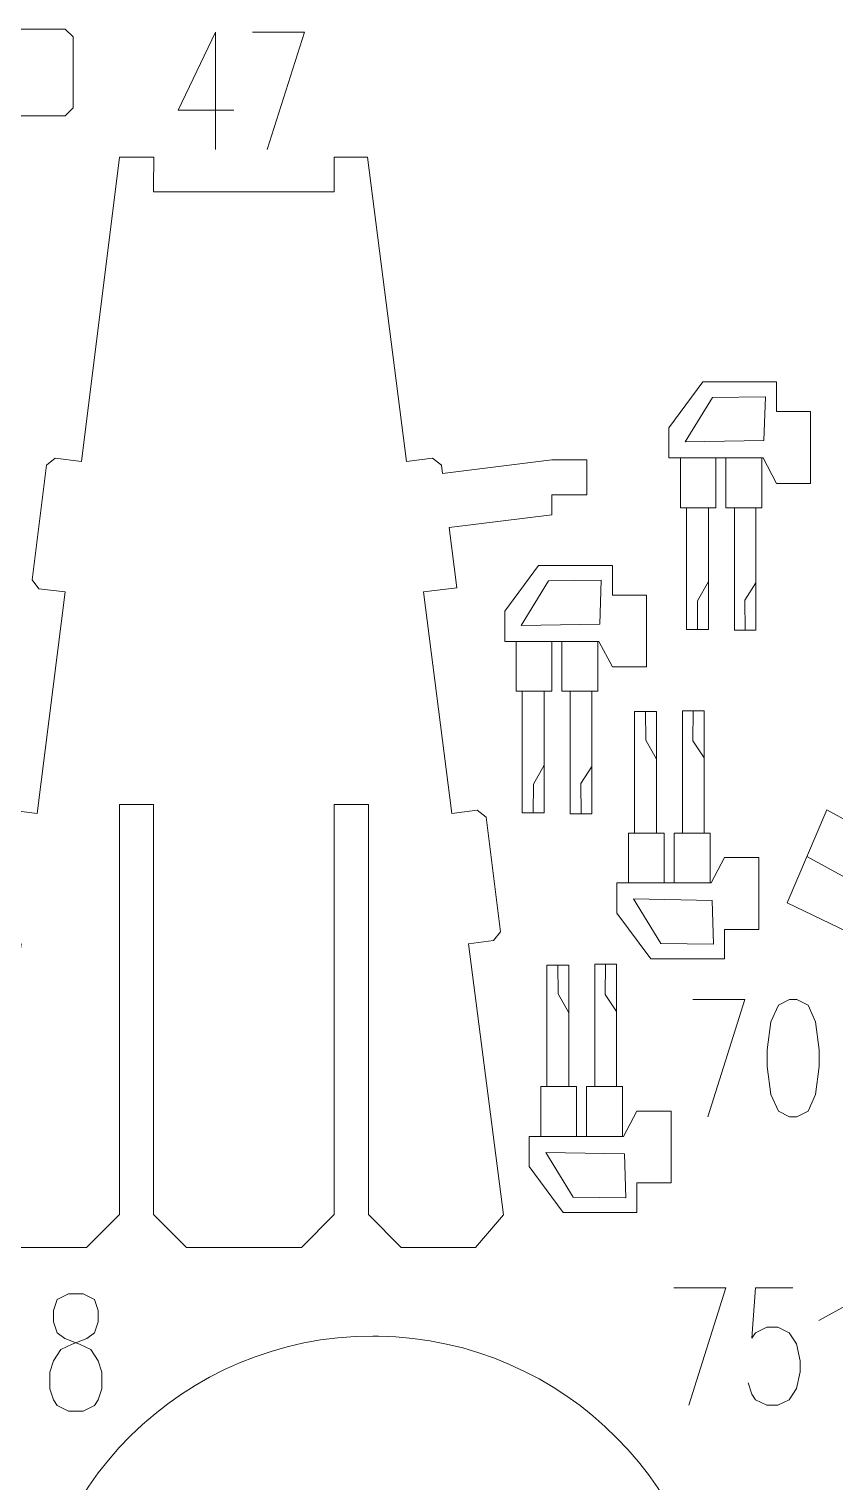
# Model space of a CAD drawing. Header units: millimetres. Extents: x -176 to 176, y -135 to 136.
# Drawn here: x -53.8 to 24.1, y -8 to 132.4 of the extents above; entities that cross this region are included whole.
import ezdxf

# ---------------------------------------------------------------- set-up
doc = ezdxf.new("R2010")
doc.units = ezdxf.units.MM
doc.header["$MEASUREMENT"] = 0
doc.layers.add('Layer 1', color=7, linetype='Continuous')

msp = doc.modelspace()

# ---------------------------------------------------------------- linework, layer by layer
at = {"layer": 'Layer 1', "lineweight": 9}
for points, knots in [([(-68.1974, 132.3805), (-68.1974, 132.3805), (-50.2912, 132.3805), (-50.2912, 132.3805), (-50.2912, 132.3805), (-50.2912, 132.3805), (-49.5292, 131.6185), (-49.5292, 131.6185), (-49.5292, 131.6185), (-49.5292, 131.6185), (-49.5292, 124.7605), (-49.5292, 124.7605), (-49.5292, 124.7605), (-49.5292, 124.7605), (-50.2912, 123.9985), (-50.2912, 123.9985), (-50.2912, 123.9985), (-50.2912, 123.9985), (-56.2602, 123.9985), (-56.2602, 123.9985), (-56.2602, 123.9985), (-56.2602, 123.9985), (-56.2602, 115.2962), (-56.2602, 115.2962), (-56.2602, 115.2962), (-56.2602, 115.2962), (-59.4352, 115.2962), (-59.4352, 115.2962), (-59.4352, 115.2962), (-59.4352, 115.2962), (-62.7436, 92.3869), (-62.7436, 92.3869), (-62.7436, 92.3869), (-62.7436, 92.3869), (-60.3604, 92.0494), (-60.3604, 92.0494), (-60.3604, 92.0494), (-60.3604, 92.0494), (-59.7128, 91.1881), (-59.7128, 91.1881), (-59.7128, 91.1881), (-59.7128, 91.1881), (-61.2797, 80.1225), (-61.2797, 80.1225), (-61.2797, 80.1225), (-61.2797, 80.1225), (-62.1411, 79.4748), (-62.1411, 79.4748), (-62.1411, 79.4748), (-62.1411, 79.4748), (-64.5588, 79.8172), (-64.5588, 79.8172), (-64.5588, 79.8172), (-64.5588, 79.8172), (-67.668, 58.2871), (-67.668, 58.2871), (-67.668, 58.2871), (-67.668, 58.2871), (-65.1911, 57.9364), (-65.1911, 57.9364), (-65.1911, 57.9364), (-65.1911, 57.9364), (-64.5435, 57.0751), (-64.5435, 57.0751), (-64.5435, 57.0751), (-64.5435, 57.0751), (-66.1104, 46.0095), (-66.1104, 46.0095), (-66.1104, 46.0095), (-66.1104, 46.0095), (-66.9718, 45.3618), (-66.9718, 45.3618), (-66.9718, 45.3618), (-66.9718, 45.3618), (-69.4832, 45.7175), (-69.4832, 45.7175), (-69.4832, 45.7175), (-69.4832, 45.7175), (-73.9219, 14.9811), (-73.9219, 14.9811), (-73.9219, 14.9811), (-73.9219, 14.9811), (-77.2239, 14.9811), (-77.2239, 14.9811), (-77.2239, 14.9811), (-77.2239, 14.9811), (-77.2239, 18.2784), (-77.2239, 18.2784), (-77.2239, 18.2784), (-77.2239, 18.2784), (-82.5697, 18.2784), (-82.5697, 18.2784)], [0, 0, 0, 0, 0.04166667, 0.04166667, 0.04166667, 0.04166667, 0.08333333, 0.08333333, 0.08333333, 0.08333333, 0.125, 0.125, 0.125, 0.125, 0.16666667, 0.16666667, 0.16666667, 0.16666667, 0.20833333, 0.20833333, 0.20833333, 0.20833333, 0.25, 0.25, 0.25, 0.25, 0.29166667, 0.29166667, 0.29166667, 0.29166667, 0.33333333, 0.33333333, 0.33333333, 0.33333333, 0.375, 0.375, 0.375, 0.375, 0.41666667, 0.41666667, 0.41666667, 0.41666667, 0.45833333, 0.45833333, 0.45833333, 0.45833333, 0.5, 0.5, 0.5, 0.5, 0.54166667, 0.54166667, 0.54166667, 0.54166667, 0.58333333, 0.58333333, 0.58333333, 0.58333333, 0.625, 0.625, 0.625, 0.625, 0.66666667, 0.66666667, 0.66666667, 0.66666667, 0.70833333, 0.70833333, 0.70833333, 0.70833333, 0.75, 0.75, 0.75, 0.75, 0.79166667, 0.79166667, 0.79166667, 0.79166667, 0.83333333, 0.83333333, 0.83333333, 0.83333333, 0.875, 0.875, 0.875, 0.875, 0.91666667, 0.91666667, 0.91666667, 0.91666667, 1, 1, 1, 1]), ([(-36.4123, 116.6521), (-36.4123, 116.6521), (-41.7582, 116.6521), (-41.7582, 116.6521), (-41.7582, 116.6521), (-41.7582, 117.7701), (-41.7502, 118.8813), (-41.7502, 119.9916), (-41.7502, 119.9916), (-41.7502, 119.9916), (-45.0602, 119.9916), (-45.0602, 119.9916), (-45.0602, 119.9916), (-45.0602, 119.9916), (-48.7404, 90.5981), (-48.7404, 90.5981), (-48.7404, 90.5981), (-48.7404, 90.5981), (-51.2578, 90.9134), (-51.2578, 90.9134), (-51.2578, 90.9134), (-51.2578, 90.9134), (-52.1086, 90.2521), (-52.1086, 90.2521), (-52.1086, 90.2521), (-52.1086, 90.2521), (-53.4977, 79.1627), (-53.4977, 79.1627), (-53.4977, 79.1627), (-53.4977, 79.1627), (-52.8363, 78.3119), (-52.8363, 78.3119), (-52.8363, 78.3119), (-52.8363, 78.3119), (-50.3181, 77.9965), (-50.3181, 77.9965), (-50.3181, 77.9965), (-50.3181, 77.9965), (-52.9978, 56.5938), (-52.9978, 56.5938), (-52.9978, 56.5938), (-52.9978, 56.5938), (-55.5173, 56.9094), (-55.5173, 56.9094), (-55.5173, 56.9094), (-55.5173, 56.9094), (-59.8363, 53.552), (-59.8363, 53.552), (-59.8363, 53.552), (-59.8363, 53.552), (-60.7893, 51.9237), (-60.7893, 51.9237), (-60.7893, 51.9237), (-60.7893, 51.9237), (-61.6926, 45.9069), (-61.6926, 45.9069), (-61.6926, 45.9069), (-61.6926, 45.9069), (-60.8353, 44.776), (-60.8353, 44.776), (-60.8353, 44.776), (-60.8353, 44.776), (-57.0959, 44.3079), (-57.0959, 44.3079), (-57.0959, 44.3079), (-57.0959, 44.3079), (-54.5756, 43.9922), (-54.5756, 43.9922), (-54.5756, 43.9922), (-54.5756, 43.9922), (-57.8536, 17.8107), (-57.8536, 17.8107), (-57.8536, 17.8107), (-57.8536, 17.8107), (-55.1235, 14.667), (-55.1235, 14.667), (-55.1235, 14.667), (-55.1235, 14.667), (-51.9604, 14.667), (-51.9604, 14.667)], [0, 0, 0, 0, 0.04761905, 0.04761905, 0.04761905, 0.04761905, 0.0952381, 0.0952381, 0.0952381, 0.0952381, 0.14285714, 0.14285714, 0.14285714, 0.14285714, 0.19047619, 0.19047619, 0.19047619, 0.19047619, 0.23809524, 0.23809524, 0.23809524, 0.23809524, 0.28571429, 0.28571429, 0.28571429, 0.28571429, 0.33333333, 0.33333333, 0.33333333, 0.33333333, 0.38095238, 0.38095238, 0.38095238, 0.38095238, 0.42857143, 0.42857143, 0.42857143, 0.42857143, 0.47619048, 0.47619048, 0.47619048, 0.47619048, 0.52380952, 0.52380952, 0.52380952, 0.52380952, 0.57142857, 0.57142857, 0.57142857, 0.57142857, 0.61904762, 0.61904762, 0.61904762, 0.61904762, 0.66666667, 0.66666667, 0.66666667, 0.66666667, 0.71428571, 0.71428571, 0.71428571, 0.71428571, 0.76190476, 0.76190476, 0.76190476, 0.76190476, 0.80952381, 0.80952381, 0.80952381, 0.80952381, 0.85714286, 0.85714286, 0.85714286, 0.85714286, 0.9047619, 0.9047619, 0.9047619, 0.9047619, 1, 1, 1, 1]), ([(-13.9585, 14.667), (-13.9585, 14.667), (-10.6606, 14.667), (-10.6606, 14.667), (-10.6606, 14.667), (-10.6606, 14.667), (-7.9394, 17.8094), (-7.9394, 17.8094), (-7.9394, 17.8094), (-7.9394, 17.8094), (-11.3121, 44.006), (-11.3121, 44.006), (-11.3121, 44.006), (-11.3121, 44.006), (-8.902, 44.3079), (-8.902, 44.3079), (-8.902, 44.3079), (-8.902, 44.3079), (-8.2406, 45.1587), (-8.2406, 45.1587), (-8.2406, 45.1587), (-8.2406, 45.1587), (-9.6297, 56.248), (-9.6297, 56.248), (-9.6297, 56.248), (-9.6297, 56.248), (-10.4805, 56.9094), (-10.4805, 56.9094), (-10.4805, 56.9094), (-10.4805, 56.9094), (-12.9338, 56.6021), (-12.9338, 56.6021), (-12.9338, 56.6021), (-12.9338, 56.6021), (-15.6882, 77.9954), (-15.6882, 77.9954), (-15.6882, 77.9954), (-15.6882, 77.9954), (-12.4579, 78.4001), (-12.4579, 78.4001), (-12.4579, 78.4001), (-12.4579, 78.4001), (-13.186, 84.2124), (-13.186, 84.2124), (-13.186, 84.2124), (-13.186, 84.2124), (-3.2741, 85.454), (-3.2741, 85.454), (-3.2741, 85.454), (-3.2741, 85.454), (-3.2741, 87.3689), (-3.2741, 87.3689), (-3.2741, 87.3689), (-3.2741, 87.3689), (0.1008, 87.3689), (0.1008, 87.3689), (0.1008, 87.3689), (0.1008, 87.3689), (0.1008, 90.7558), (0.1008, 90.7558), (0.1008, 90.7558), (0.1008, 90.7558), (-3.2741, 90.7558), (-3.2741, 90.7558), (-3.2741, 90.7558), (-3.2741, 90.7558), (-13.8399, 89.4322), (-13.8399, 89.4322), (-13.8399, 89.4322), (-13.8399, 89.4322), (-13.9417, 90.2455), (-13.9417, 90.2455), (-13.9417, 90.2455), (-13.9417, 90.2455), (-14.7925, 90.9069), (-14.7925, 90.9069), (-14.7925, 90.9069), (-14.7925, 90.9069), (-17.3099, 90.5915), (-17.3099, 90.5915), (-17.3099, 90.5915), (-17.3099, 90.5915), (-21.0951, 119.9916), (-21.0951, 119.9916), (-21.0951, 119.9916), (-21.0951, 119.9916), (-24.2957, 119.9916), (-24.2957, 119.9916), (-24.2957, 119.9916), (-24.2957, 119.9916), (-24.2957, 116.6521), (-24.2957, 116.6521), (-24.2957, 116.6521), (-24.2957, 116.6521), (-29.6415, 116.6521), (-29.6415, 116.6521)], [0, 0, 0, 0, 0.04, 0.04, 0.04, 0.04, 0.08, 0.08, 0.08, 0.08, 0.12, 0.12, 0.12, 0.12, 0.16, 0.16, 0.16, 0.16, 0.2, 0.2, 0.2, 0.2, 0.24, 0.24, 0.24, 0.24, 0.28, 0.28, 0.28, 0.28, 0.32, 0.32, 0.32, 0.32, 0.36, 0.36, 0.36, 0.36, 0.4, 0.4, 0.4, 0.4, 0.44, 0.44, 0.44, 0.44, 0.48, 0.48, 0.48, 0.48, 0.52, 0.52, 0.52, 0.52, 0.56, 0.56, 0.56, 0.56, 0.6, 0.6, 0.6, 0.6, 0.64, 0.64, 0.64, 0.64, 0.68, 0.68, 0.68, 0.68, 0.72, 0.72, 0.72, 0.72, 0.76, 0.76, 0.76, 0.76, 0.8, 0.8, 0.8, 0.8, 0.84, 0.84, 0.84, 0.84, 0.88, 0.88, 0.88, 0.88, 0.92, 0.92, 0.92, 0.92, 1, 1, 1, 1]), ([(19.6844, 95.4285), (19.6844, 95.4285), (18.4446, 95.4285), (18.4446, 95.4285), (18.4446, 95.4285), (18.4446, 95.4285), (18.4446, 98.2825), (18.4446, 98.2825), (18.4446, 98.2825), (18.4446, 98.2825), (11.3145, 98.2825), (11.3145, 98.2825), (11.3145, 98.2825), (11.3145, 98.2825), (8.0338, 93.8576), (8.0338, 93.8576), (8.0338, 93.8576), (8.0338, 93.8576), (8.0338, 90.9453), (8.0338, 90.9453), (8.0338, 90.9453), (8.0338, 90.9453), (9.1542, 90.9453), (9.1542, 90.9453), (9.1542, 90.9453), (9.1542, 90.9453), (9.1542, 86.1281), (9.1542, 86.1281), (9.1542, 86.1281), (9.1542, 86.1281), (9.7339, 86.1281), (9.7339, 86.1281), (9.7339, 86.1281), (9.7339, 86.1281), (9.7339, 74.3804), (9.7339, 74.3804), (9.7339, 74.3804), (9.7339, 74.3804), (11.8586, 74.3804), (11.8586, 74.3804), (11.8586, 74.3804), (11.8586, 74.3804), (11.8586, 86.1281), (11.8586, 86.1281), (11.8586, 86.1281), (11.8586, 86.1281), (12.5898, 86.1281), (12.5898, 86.1281), (12.5898, 86.1281), (12.5898, 86.1281), (12.5898, 90.9453), (12.5898, 90.9453), (12.5898, 90.9453), (12.5898, 90.9453), (13.56, 90.9453), (13.56, 90.9453), (13.56, 90.9453), (13.56, 90.9453), (13.56, 86.1281), (13.56, 86.1281), (13.56, 86.1281), (13.56, 86.1281), (14.3712, 86.1281), (14.3712, 86.1281), (14.3712, 86.1281), (14.3712, 86.1281), (14.3712, 74.3029), (14.3712, 74.3029), (14.3712, 74.3029), (14.3712, 74.3029), (16.4573, 74.3029), (16.4573, 74.3029), (16.4573, 74.3029), (16.4573, 74.3029), (16.4573, 86.1281), (16.4573, 86.1281), (16.4573, 86.1281), (16.4573, 86.1281), (17.0377, 86.1281), (17.0377, 86.1281), (17.0377, 86.1281), (17.0377, 86.1281), (17.0377, 90.9453), (17.0377, 90.9453), (17.0377, 90.9453), (17.0377, 90.9453), (17.1426, 90.9453), (17.1426, 90.9453), (17.1426, 90.9453), (17.1426, 90.9453), (18.4446, 88.4899), (18.4446, 88.4899), (18.4446, 88.4899), (18.4446, 88.4899), (18.9402, 88.4899), (18.9402, 88.4899)], [0, 0, 0, 0, 0.04, 0.04, 0.04, 0.04, 0.08, 0.08, 0.08, 0.08, 0.12, 0.12, 0.12, 0.12, 0.16, 0.16, 0.16, 0.16, 0.2, 0.2, 0.2, 0.2, 0.24, 0.24, 0.24, 0.24, 0.28, 0.28, 0.28, 0.28, 0.32, 0.32, 0.32, 0.32, 0.36, 0.36, 0.36, 0.36, 0.4, 0.4, 0.4, 0.4, 0.44, 0.44, 0.44, 0.44, 0.48, 0.48, 0.48, 0.48, 0.52, 0.52, 0.52, 0.52, 0.56, 0.56, 0.56, 0.56, 0.6, 0.6, 0.6, 0.6, 0.64, 0.64, 0.64, 0.64, 0.68, 0.68, 0.68, 0.68, 0.72, 0.72, 0.72, 0.72, 0.76, 0.76, 0.76, 0.76, 0.8, 0.8, 0.8, 0.8, 0.84, 0.84, 0.84, 0.84, 0.88, 0.88, 0.88, 0.88, 0.92, 0.92, 0.92, 0.92, 1, 1, 1, 1]), ([(19.5024, 88.4899), (19.5024, 88.4899), (21.7466, 88.4899), (21.7466, 88.4899), (21.7466, 88.4899), (21.7466, 88.4899), (21.7466, 95.4285), (21.7466, 95.4285), (21.7466, 95.4285), (21.7466, 95.4285), (20.2466, 95.4285), (20.2466, 95.4285)], [0, 0, 0, 0, 0.25, 0.25, 0.25, 0.25, 0.5, 0.5, 0.5, 0.5, 1, 1, 1, 1]), ([(3.8247, 77.7014), (3.8247, 77.7014), (2.5849, 77.7014), (2.5849, 77.7014), (2.5849, 77.7014), (2.5849, 77.7014), (2.5849, 80.5554), (2.5849, 80.5554), (2.5849, 80.5554), (2.5849, 80.5554), (-4.5452, 80.5554), (-4.5452, 80.5554), (-4.5452, 80.5554), (-4.5452, 80.5554), (-7.8259, 76.1305), (-7.8259, 76.1305), (-7.8259, 76.1305), (-7.8259, 76.1305), (-7.8259, 73.2182), (-7.8259, 73.2182), (-7.8259, 73.2182), (-7.8259, 73.2182), (-6.7055, 73.2182), (-6.7055, 73.2182), (-6.7055, 73.2182), (-6.7055, 73.2182), (-6.7055, 68.401), (-6.7055, 68.401), (-6.7055, 68.401), (-6.7055, 68.401), (-6.1258, 68.401), (-6.1258, 68.401), (-6.1258, 68.401), (-6.1258, 68.401), (-6.1258, 56.6533), (-6.1258, 56.6533), (-6.1258, 56.6533), (-6.1258, 56.6533), (-4.0011, 56.6533), (-4.0011, 56.6533), (-4.0011, 56.6533), (-4.0011, 56.6533), (-4.0011, 68.401), (-4.0011, 68.401), (-4.0011, 68.401), (-4.0011, 68.401), (-3.2699, 68.401), (-3.2699, 68.401), (-3.2699, 68.401), (-3.2699, 68.401), (-3.2699, 73.2182), (-3.2699, 73.2182), (-3.2699, 73.2182), (-3.2699, 73.2182), (-2.2997, 73.2182), (-2.2997, 73.2182), (-2.2997, 73.2182), (-2.2997, 73.2182), (-2.2997, 68.401), (-2.2997, 68.401), (-2.2997, 68.401), (-2.2997, 68.401), (-1.4885, 68.401), (-1.4885, 68.401), (-1.4885, 68.401), (-1.4885, 68.401), (-1.4885, 56.5758), (-1.4885, 56.5758), (-1.4885, 56.5758), (-1.4885, 56.5758), (0.5976, 56.5758), (0.5976, 56.5758), (0.5976, 56.5758), (0.5976, 56.5758), (0.5976, 68.401), (0.5976, 68.401), (0.5976, 68.401), (0.5976, 68.401), (1.178, 68.401), (1.178, 68.401), (1.178, 68.401), (1.178, 68.401), (1.178, 73.2182), (1.178, 73.2182), (1.178, 73.2182), (1.178, 73.2182), (1.2829, 73.2182), (1.2829, 73.2182), (1.2829, 73.2182), (1.2829, 73.2182), (2.5849, 70.7628), (2.5849, 70.7628), (2.5849, 70.7628), (2.5849, 70.7628), (3.0805, 70.7628), (3.0805, 70.7628)], [0, 0, 0, 0, 0.04, 0.04, 0.04, 0.04, 0.08, 0.08, 0.08, 0.08, 0.12, 0.12, 0.12, 0.12, 0.16, 0.16, 0.16, 0.16, 0.2, 0.2, 0.2, 0.2, 0.24, 0.24, 0.24, 0.24, 0.28, 0.28, 0.28, 0.28, 0.32, 0.32, 0.32, 0.32, 0.36, 0.36, 0.36, 0.36, 0.4, 0.4, 0.4, 0.4, 0.44, 0.44, 0.44, 0.44, 0.48, 0.48, 0.48, 0.48, 0.52, 0.52, 0.52, 0.52, 0.56, 0.56, 0.56, 0.56, 0.6, 0.6, 0.6, 0.6, 0.64, 0.64, 0.64, 0.64, 0.68, 0.68, 0.68, 0.68, 0.72, 0.72, 0.72, 0.72, 0.76, 0.76, 0.76, 0.76, 0.8, 0.8, 0.8, 0.8, 0.84, 0.84, 0.84, 0.84, 0.88, 0.88, 0.88, 0.88, 0.92, 0.92, 0.92, 0.92, 1, 1, 1, 1]), ([(3.6427, 70.7628), (3.6427, 70.7628), (5.8869, 70.7628), (5.8869, 70.7628), (5.8869, 70.7628), (5.8869, 70.7628), (5.8869, 77.7014), (5.8869, 77.7014), (5.8869, 77.7014), (5.8869, 77.7014), (4.3869, 77.7014), (4.3869, 77.7014)], [0, 0, 0, 0, 0.25, 0.25, 0.25, 0.25, 0.5, 0.5, 0.5, 0.5, 1, 1, 1, 1]), ([(14.6748, 45.3969), (14.6748, 45.3969), (13.435, 45.3969), (13.435, 45.3969), (13.435, 45.3969), (13.435, 45.3969), (13.435, 42.5429), (13.435, 42.5429), (13.435, 42.5429), (13.435, 42.5429), (6.3049, 42.5429), (6.3049, 42.5429), (6.3049, 42.5429), (6.3049, 42.5429), (3.0242, 46.9678), (3.0242, 46.9678), (3.0242, 46.9678), (3.0242, 46.9678), (3.0242, 49.8801), (3.0242, 49.8801), (3.0242, 49.8801), (3.0242, 49.8801), (4.1446, 49.8801), (4.1446, 49.8801), (4.1446, 49.8801), (4.1446, 49.8801), (4.1446, 54.6973), (4.1446, 54.6973), (4.1446, 54.6973), (4.1446, 54.6973), (4.7243, 54.6973), (4.7243, 54.6973), (4.7243, 54.6973), (4.7243, 54.6973), (4.7243, 66.445), (4.7243, 66.445), (4.7243, 66.445), (4.7243, 66.445), (6.849, 66.445), (6.849, 66.445), (6.849, 66.445), (6.849, 66.445), (6.849, 54.6973), (6.849, 54.6973), (6.849, 54.6973), (6.849, 54.6973), (7.5802, 54.6973), (7.5802, 54.6973), (7.5802, 54.6973), (7.5802, 54.6973), (7.5802, 49.8801), (7.5802, 49.8801), (7.5802, 49.8801), (7.5802, 49.8801), (8.5504, 49.8801), (8.5504, 49.8801), (8.5504, 49.8801), (8.5504, 49.8801), (8.5504, 54.6973), (8.5504, 54.6973), (8.5504, 54.6973), (8.5504, 54.6973), (9.3616, 54.6973), (9.3616, 54.6973), (9.3616, 54.6973), (9.3616, 54.6973), (9.3616, 66.5225), (9.3616, 66.5225), (9.3616, 66.5225), (9.3616, 66.5225), (11.4477, 66.5225), (11.4477, 66.5225), (11.4477, 66.5225), (11.4477, 66.5225), (11.4477, 54.6973), (11.4477, 54.6973), (11.4477, 54.6973), (11.4477, 54.6973), (12.0281, 54.6973), (12.0281, 54.6973), (12.0281, 54.6973), (12.0281, 54.6973), (12.0281, 49.8801), (12.0281, 49.8801), (12.0281, 49.8801), (12.0281, 49.8801), (12.133, 49.8801), (12.133, 49.8801), (12.133, 49.8801), (12.133, 49.8801), (13.435, 52.3355), (13.435, 52.3355), (13.435, 52.3355), (13.435, 52.3355), (13.9306, 52.3355), (13.9306, 52.3355)], [0, 0, 0, 0, 0.04, 0.04, 0.04, 0.04, 0.08, 0.08, 0.08, 0.08, 0.12, 0.12, 0.12, 0.12, 0.16, 0.16, 0.16, 0.16, 0.2, 0.2, 0.2, 0.2, 0.24, 0.24, 0.24, 0.24, 0.28, 0.28, 0.28, 0.28, 0.32, 0.32, 0.32, 0.32, 0.36, 0.36, 0.36, 0.36, 0.4, 0.4, 0.4, 0.4, 0.44, 0.44, 0.44, 0.44, 0.48, 0.48, 0.48, 0.48, 0.52, 0.52, 0.52, 0.52, 0.56, 0.56, 0.56, 0.56, 0.6, 0.6, 0.6, 0.6, 0.64, 0.64, 0.64, 0.64, 0.68, 0.68, 0.68, 0.68, 0.72, 0.72, 0.72, 0.72, 0.76, 0.76, 0.76, 0.76, 0.8, 0.8, 0.8, 0.8, 0.84, 0.84, 0.84, 0.84, 0.88, 0.88, 0.88, 0.88, 0.92, 0.92, 0.92, 0.92, 1, 1, 1, 1]), ([(-51.3982, 14.667), (-51.3982, 14.667), (-48.2352, 14.667), (-48.2352, 14.667), (-48.2352, 14.667), (-48.2352, 14.667), (-45.0602, 17.842), (-45.0602, 17.842), (-45.0602, 17.842), (-45.0602, 17.842), (-45.0602, 57.4703), (-45.0602, 57.4703), (-45.0602, 57.4703), (-45.0602, 57.4703), (-41.7582, 57.4703), (-41.7582, 57.4703), (-41.7582, 57.4703), (-41.7582, 57.4703), (-41.7582, 17.842), (-41.7582, 17.842), (-41.7582, 17.842), (-41.7582, 17.842), (-38.5832, 14.667), (-38.5832, 14.667), (-38.5832, 14.667), (-38.5832, 14.667), (-36.4123, 14.667), (-36.4123, 14.667)], [0, 0, 0, 0, 0.125, 0.125, 0.125, 0.125, 0.25, 0.25, 0.25, 0.25, 0.375, 0.375, 0.375, 0.375, 0.5, 0.5, 0.5, 0.5, 0.625, 0.625, 0.625, 0.625, 0.75, 0.75, 0.75, 0.75, 1, 1, 1, 1]), ([(-29.6415, 14.667), (-29.6415, 14.667), (-27.4707, 14.667), (-27.4707, 14.667), (-27.4707, 14.667), (-27.4707, 14.667), (-24.2957, 17.842), (-24.2957, 17.842), (-24.2957, 17.842), (-24.2957, 17.842), (-24.2957, 57.4703), (-24.2957, 57.4703), (-24.2957, 57.4703), (-24.2957, 57.4703), (-20.9937, 57.4703), (-20.9937, 57.4703), (-20.9937, 57.4703), (-20.9937, 57.4703), (-20.9937, 17.842), (-20.9937, 17.842), (-20.9937, 17.842), (-20.9937, 17.842), (-17.8187, 14.667), (-17.8187, 14.667), (-17.8187, 14.667), (-17.8187, 14.667), (-14.5207, 14.667), (-14.5207, 14.667)], [0, 0, 0, 0, 0.125, 0.125, 0.125, 0.125, 0.25, 0.25, 0.25, 0.25, 0.375, 0.375, 0.375, 0.375, 0.5, 0.5, 0.5, 0.5, 0.625, 0.625, 0.625, 0.625, 0.75, 0.75, 0.75, 0.75, 1, 1, 1, 1]), ([(35.4235, 52.1633), (35.4235, 52.1633), (34.6289, 50.716), (34.6289, 50.716), (34.6289, 50.716), (34.6289, 50.716), (23.2969, 56.9374), (23.2969, 56.9374), (23.2969, 56.9374), (23.2969, 56.9374), (19.4815, 47.9645), (19.4815, 47.9645), (19.4815, 47.9645), (19.4815, 47.9645), (39.4021, 38.4086), (39.4021, 38.4086)], [0, 0, 0, 0, 0.2, 0.2, 0.2, 0.2, 0.4, 0.4, 0.4, 0.4, 0.6, 0.6, 0.6, 0.6, 1, 1, 1, 1]), ([(14.4928, 52.3355), (14.4928, 52.3355), (16.737, 52.3355), (16.737, 52.3355), (16.737, 52.3355), (16.737, 52.3355), (16.737, 45.3969), (16.737, 45.3969), (16.737, 45.3969), (16.737, 45.3969), (15.237, 45.3969), (15.237, 45.3969)], [0, 0, 0, 0, 0.25, 0.25, 0.25, 0.25, 0.5, 0.5, 0.5, 0.5, 1, 1, 1, 1]), ([(6.2008, 20.9006), (6.2008, 20.9006), (4.961, 20.9006), (4.961, 20.9006), (4.961, 20.9006), (4.961, 20.9006), (4.961, 18.0466), (4.961, 18.0466), (4.961, 18.0466), (4.961, 18.0466), (-2.1691, 18.0466), (-2.1691, 18.0466), (-2.1691, 18.0466), (-2.1691, 18.0466), (-5.4498, 22.4715), (-5.4498, 22.4715), (-5.4498, 22.4715), (-5.4498, 22.4715), (-5.4498, 25.3838), (-5.4498, 25.3838), (-5.4498, 25.3838), (-5.4498, 25.3838), (-4.3294, 25.3838), (-4.3294, 25.3838), (-4.3294, 25.3838), (-4.3294, 25.3838), (-4.3294, 30.201), (-4.3294, 30.201), (-4.3294, 30.201), (-4.3294, 30.201), (-3.7497, 30.201), (-3.7497, 30.201), (-3.7497, 30.201), (-3.7497, 30.201), (-3.7497, 41.9487), (-3.7497, 41.9487), (-3.7497, 41.9487), (-3.7497, 41.9487), (-1.625, 41.9487), (-1.625, 41.9487), (-1.625, 41.9487), (-1.625, 41.9487), (-1.625, 30.201), (-1.625, 30.201), (-1.625, 30.201), (-1.625, 30.201), (-0.8938, 30.201), (-0.8938, 30.201), (-0.8938, 30.201), (-0.8938, 30.201), (-0.8938, 25.3838), (-0.8938, 25.3838), (-0.8938, 25.3838), (-0.8938, 25.3838), (0.0764, 25.3838), (0.0764, 25.3838), (0.0764, 25.3838), (0.0764, 25.3838), (0.0764, 30.201), (0.0764, 30.201), (0.0764, 30.201), (0.0764, 30.201), (0.8876, 30.201), (0.8876, 30.201), (0.8876, 30.201), (0.8876, 30.201), (0.8876, 42.0262), (0.8876, 42.0262), (0.8876, 42.0262), (0.8876, 42.0262), (2.9737, 42.0262), (2.9737, 42.0262), (2.9737, 42.0262), (2.9737, 42.0262), (2.9737, 30.201), (2.9737, 30.201), (2.9737, 30.201), (2.9737, 30.201), (3.5541, 30.201), (3.5541, 30.201), (3.5541, 30.201), (3.5541, 30.201), (3.5541, 25.3838), (3.5541, 25.3838), (3.5541, 25.3838), (3.5541, 25.3838), (3.659, 25.3838), (3.659, 25.3838), (3.659, 25.3838), (3.659, 25.3838), (4.961, 27.8392), (4.961, 27.8392), (4.961, 27.8392), (4.961, 27.8392), (5.4566, 27.8392), (5.4566, 27.8392)], [0, 0, 0, 0, 0.04, 0.04, 0.04, 0.04, 0.08, 0.08, 0.08, 0.08, 0.12, 0.12, 0.12, 0.12, 0.16, 0.16, 0.16, 0.16, 0.2, 0.2, 0.2, 0.2, 0.24, 0.24, 0.24, 0.24, 0.28, 0.28, 0.28, 0.28, 0.32, 0.32, 0.32, 0.32, 0.36, 0.36, 0.36, 0.36, 0.4, 0.4, 0.4, 0.4, 0.44, 0.44, 0.44, 0.44, 0.48, 0.48, 0.48, 0.48, 0.52, 0.52, 0.52, 0.52, 0.56, 0.56, 0.56, 0.56, 0.6, 0.6, 0.6, 0.6, 0.64, 0.64, 0.64, 0.64, 0.68, 0.68, 0.68, 0.68, 0.72, 0.72, 0.72, 0.72, 0.76, 0.76, 0.76, 0.76, 0.8, 0.8, 0.8, 0.8, 0.84, 0.84, 0.84, 0.84, 0.88, 0.88, 0.88, 0.88, 0.92, 0.92, 0.92, 0.92, 1, 1, 1, 1]), ([(6.0188, 27.8392), (6.0188, 27.8392), (8.263, 27.8392), (8.263, 27.8392), (8.263, 27.8392), (8.263, 27.8392), (8.263, 20.9006), (8.263, 20.9006), (8.263, 20.9006), (8.263, 20.9006), (6.763, 20.9006), (6.763, 20.9006)], [0, 0, 0, 0, 0.25, 0.25, 0.25, 0.25, 0.5, 0.5, 0.5, 0.5, 1, 1, 1, 1])]:
    msp.add_open_spline(points, degree=3, knots=knots, dxfattribs=at)
at = {"layer": 'Layer 1', "color": 1, "lineweight": 9}
for points, knots in [([(-35.79, 132.089), (-35.79, 132.089), (-39.3883, 124.5304), (-39.3883, 124.5304), (-39.3883, 124.5304), (-39.3883, 124.5304), (-34.0017, 124.5304), (-34.0017, 124.5304)], [0, 0, 0, 0, 0.33333333, 0.33333333, 0.33333333, 0.33333333, 1, 1, 1, 1]), ([(-32.2025, 132.089), (-32.2025, 132.089), (-27.1714, 132.089), (-27.1714, 132.089), (-27.1714, 132.089), (-27.1714, 132.089), (-30.7697, 120.7592), (-30.7697, 120.7592)], [0, 0, 0, 0, 0.33333333, 0.33333333, 0.33333333, 0.33333333, 1, 1, 1, 1]), ([(10.3604, 38.6272), (10.3604, 38.6272), (15.3915, 38.6272), (15.3915, 38.6272), (15.3915, 38.6272), (15.3915, 38.6272), (11.804, 27.2974), (11.804, 27.2974)], [0, 0, 0, 0, 0.33333333, 0.33333333, 0.33333333, 0.33333333, 1, 1, 1, 1]), ([(19.7008, 38.6272), (19.7008, 38.6272), (18.6235, 38.0769), (18.6235, 38.0769), (18.6235, 38.0769), (18.6235, 38.0769), (17.9017, 36.4583), (17.9017, 36.4583), (17.9017, 36.4583), (17.9017, 36.4583), (17.5462, 33.7716), (17.5462, 33.7716), (17.5462, 33.7716), (17.5462, 33.7716), (17.5462, 32.153), (17.5462, 32.153), (17.5462, 32.153), (17.5462, 32.153), (17.9017, 29.4501), (17.9017, 29.4501), (17.9017, 29.4501), (17.9017, 29.4501), (18.6235, 27.8315), (18.6235, 27.8315), (18.6235, 27.8315), (18.6235, 27.8315), (19.7008, 27.2974), (19.7008, 27.2974), (19.7008, 27.2974), (19.7008, 27.2974), (20.4226, 27.2974), (20.4226, 27.2974), (20.4226, 27.2974), (20.4226, 27.2974), (21.4999, 27.8315), (21.4999, 27.8315), (21.4999, 27.8315), (21.4999, 27.8315), (22.211, 29.4501), (22.211, 29.4501), (22.211, 29.4501), (22.211, 29.4501), (22.5773, 32.153), (22.5773, 32.153), (22.5773, 32.153), (22.5773, 32.153), (22.5773, 33.7716), (22.5773, 33.7716), (22.5773, 33.7716), (22.5773, 33.7716), (22.211, 36.4583), (22.211, 36.4583), (22.211, 36.4583), (22.211, 36.4583), (21.4999, 38.0769), (21.4999, 38.0769), (21.4999, 38.0769), (21.4999, 38.0769), (20.4226, 38.6272), (20.4226, 38.6272), (20.4226, 38.6272), (20.4226, 38.6272), (19.7008, 38.6272), (19.7008, 38.6272)], [0, 0, 0, 0, 0.05882353, 0.05882353, 0.05882353, 0.05882353, 0.11764706, 0.11764706, 0.11764706, 0.11764706, 0.17647059, 0.17647059, 0.17647059, 0.17647059, 0.23529412, 0.23529412, 0.23529412, 0.23529412, 0.29411765, 0.29411765, 0.29411765, 0.29411765, 0.35294118, 0.35294118, 0.35294118, 0.35294118, 0.41176471, 0.41176471, 0.41176471, 0.41176471, 0.47058824, 0.47058824, 0.47058824, 0.47058824, 0.52941176, 0.52941176, 0.52941176, 0.52941176, 0.58823529, 0.58823529, 0.58823529, 0.58823529, 0.64705882, 0.64705882, 0.64705882, 0.64705882, 0.70588235, 0.70588235, 0.70588235, 0.70588235, 0.76470588, 0.76470588, 0.76470588, 0.76470588, 0.82352941, 0.82352941, 0.82352941, 0.82352941, 0.88235294, 0.88235294, 0.88235294, 0.88235294, 1, 1, 1, 1]), ([(-49.9886, 10.1811), (-49.9886, 10.1811), (-51.0659, 9.647), (-51.0659, 9.647), (-51.0659, 9.647), (-51.0659, 9.647), (-51.4322, 8.5625), (-51.4322, 8.5625), (-51.4322, 8.5625), (-51.4322, 8.5625), (-51.4322, 7.4781), (-51.4322, 7.4781), (-51.4322, 7.4781), (-51.4322, 7.4781), (-51.0659, 6.4098), (-51.0659, 6.4098), (-51.0659, 6.4098), (-51.0659, 6.4098), (-50.3549, 5.8596), (-50.3549, 5.8596), (-50.3549, 5.8596), (-50.3549, 5.8596), (-48.9112, 5.3255), (-48.9112, 5.3255), (-48.9112, 5.3255), (-48.9112, 5.3255), (-47.834, 4.7913), (-47.834, 4.7913), (-47.834, 4.7913), (-47.834, 4.7913), (-47.1229, 3.7069), (-47.1229, 3.7069), (-47.1229, 3.7069), (-47.1229, 3.7069), (-46.7566, 2.6225), (-46.7566, 2.6225), (-46.7566, 2.6225), (-46.7566, 2.6225), (-46.7566, 1.0039), (-46.7566, 1.0039), (-46.7566, 1.0039), (-46.7566, 1.0039), (-47.1229, -0.0643), (-47.1229, -0.0643), (-47.1229, -0.0643), (-47.1229, -0.0643), (-47.4784, -0.6146), (-47.4784, -0.6146), (-47.4784, -0.6146), (-47.4784, -0.6146), (-48.5558, -1.1487), (-48.5558, -1.1487), (-48.5558, -1.1487), (-48.5558, -1.1487), (-49.9886, -1.1487), (-49.9886, -1.1487), (-49.9886, -1.1487), (-49.9886, -1.1487), (-51.0659, -0.6146), (-51.0659, -0.6146), (-51.0659, -0.6146), (-51.0659, -0.6146), (-51.4322, -0.0643), (-51.4322, -0.0643), (-51.4322, -0.0643), (-51.4322, -0.0643), (-51.7877, 1.0039), (-51.7877, 1.0039), (-51.7877, 1.0039), (-51.7877, 1.0039), (-51.7877, 2.6225), (-51.7877, 2.6225), (-51.7877, 2.6225), (-51.7877, 2.6225), (-51.4322, 3.7069), (-51.4322, 3.7069), (-51.4322, 3.7069), (-51.4322, 3.7069), (-50.7104, 4.7913), (-50.7104, 4.7913), (-50.7104, 4.7913), (-50.7104, 4.7913), (-49.6331, 5.3255), (-49.6331, 5.3255), (-49.6331, 5.3255), (-49.6331, 5.3255), (-48.2003, 5.8596), (-48.2003, 5.8596), (-48.2003, 5.8596), (-48.2003, 5.8596), (-47.4784, 6.4098), (-47.4784, 6.4098), (-47.4784, 6.4098), (-47.4784, 6.4098), (-47.1229, 7.4781), (-47.1229, 7.4781), (-47.1229, 7.4781), (-47.1229, 7.4781), (-47.1229, 8.5625), (-47.1229, 8.5625), (-47.1229, 8.5625), (-47.1229, 8.5625), (-47.4784, 9.647), (-47.4784, 9.647), (-47.4784, 9.647), (-47.4784, 9.647), (-48.5558, 10.1811), (-48.5558, 10.1811), (-48.5558, 10.1811), (-48.5558, 10.1811), (-49.9886, 10.1811), (-49.9886, 10.1811)], [0, 0, 0, 0, 0.03448276, 0.03448276, 0.03448276, 0.03448276, 0.06896552, 0.06896552, 0.06896552, 0.06896552, 0.10344828, 0.10344828, 0.10344828, 0.10344828, 0.13793103, 0.13793103, 0.13793103, 0.13793103, 0.17241379, 0.17241379, 0.17241379, 0.17241379, 0.20689655, 0.20689655, 0.20689655, 0.20689655, 0.24137931, 0.24137931, 0.24137931, 0.24137931, 0.27586207, 0.27586207, 0.27586207, 0.27586207, 0.31034483, 0.31034483, 0.31034483, 0.31034483, 0.34482759, 0.34482759, 0.34482759, 0.34482759, 0.37931034, 0.37931034, 0.37931034, 0.37931034, 0.4137931, 0.4137931, 0.4137931, 0.4137931, 0.44827586, 0.44827586, 0.44827586, 0.44827586, 0.48275862, 0.48275862, 0.48275862, 0.48275862, 0.51724138, 0.51724138, 0.51724138, 0.51724138, 0.55172414, 0.55172414, 0.55172414, 0.55172414, 0.5862069, 0.5862069, 0.5862069, 0.5862069, 0.62068966, 0.62068966, 0.62068966, 0.62068966, 0.65517241, 0.65517241, 0.65517241, 0.65517241, 0.68965517, 0.68965517, 0.68965517, 0.68965517, 0.72413793, 0.72413793, 0.72413793, 0.72413793, 0.75862069, 0.75862069, 0.75862069, 0.75862069, 0.79310345, 0.79310345, 0.79310345, 0.79310345, 0.82758621, 0.82758621, 0.82758621, 0.82758621, 0.86206897, 0.86206897, 0.86206897, 0.86206897, 0.89655172, 0.89655172, 0.89655172, 0.89655172, 0.93103448, 0.93103448, 0.93103448, 0.93103448, 1, 1, 1, 1]), ([(8.5235, 10.7525), (8.5235, 10.7525), (13.5546, 10.7525), (13.5546, 10.7525), (13.5546, 10.7525), (13.5546, 10.7525), (9.9671, -0.5772), (9.9671, -0.5772)], [0, 0, 0, 0, 0.33333333, 0.33333333, 0.33333333, 0.33333333, 1, 1, 1, 1]), ([(20.0186, 10.7525), (20.0186, 10.7525), (16.4311, 10.7525), (16.4311, 10.7525), (16.4311, 10.7525), (16.4311, 10.7525), (16.0648, 5.897), (16.0648, 5.897), (16.0648, 5.897), (16.0648, 5.897), (16.4311, 6.4311), (16.4311, 6.4311), (16.4311, 6.4311), (16.4311, 6.4311), (17.5084, 6.9652), (17.5084, 6.9652), (17.5084, 6.9652), (17.5084, 6.9652), (18.5857, 6.9652), (18.5857, 6.9652), (18.5857, 6.9652), (18.5857, 6.9652), (19.663, 6.4311), (19.663, 6.4311), (19.663, 6.4311), (19.663, 6.4311), (20.3741, 5.3467), (20.3741, 5.3467), (20.3741, 5.3467), (20.3741, 5.3467), (20.7404, 3.7281), (20.7404, 3.7281), (20.7404, 3.7281), (20.7404, 3.7281), (20.7404, 2.6598), (20.7404, 2.6598), (20.7404, 2.6598), (20.7404, 2.6598), (20.3741, 1.0414), (20.3741, 1.0414), (20.3741, 1.0414), (20.3741, 1.0414), (19.663, -0.0431), (19.663, -0.0431), (19.663, -0.0431), (19.663, -0.0431), (18.5857, -0.5772), (18.5857, -0.5772), (18.5857, -0.5772), (18.5857, -0.5772), (17.5084, -0.5772), (17.5084, -0.5772), (17.5084, -0.5772), (17.5084, -0.5772), (16.4311, -0.0431), (16.4311, -0.0431), (16.4311, -0.0431), (16.4311, -0.0431), (16.0648, 0.491), (16.0648, 0.491), (16.0648, 0.491), (16.0648, 0.491), (15.7093, 1.5755), (15.7093, 1.5755)], [0, 0, 0, 0, 0.05882353, 0.05882353, 0.05882353, 0.05882353, 0.11764706, 0.11764706, 0.11764706, 0.11764706, 0.17647059, 0.17647059, 0.17647059, 0.17647059, 0.23529412, 0.23529412, 0.23529412, 0.23529412, 0.29411765, 0.29411765, 0.29411765, 0.29411765, 0.35294118, 0.35294118, 0.35294118, 0.35294118, 0.41176471, 0.41176471, 0.41176471, 0.41176471, 0.47058824, 0.47058824, 0.47058824, 0.47058824, 0.52941176, 0.52941176, 0.52941176, 0.52941176, 0.58823529, 0.58823529, 0.58823529, 0.58823529, 0.64705882, 0.64705882, 0.64705882, 0.64705882, 0.70588235, 0.70588235, 0.70588235, 0.70588235, 0.76470588, 0.76470588, 0.76470588, 0.76470588, 0.82352941, 0.82352941, 0.82352941, 0.82352941, 0.88235294, 0.88235294, 0.88235294, 0.88235294, 1, 1, 1, 1])]:
    msp.add_open_spline(points, degree=3, knots=knots, dxfattribs=at)
for points in [[(-35.79, 132.089), (-35.79, 132.089), (-35.79, 120.7592), (-35.79, 120.7592)], [(-36.4123, 116.6521), (-36.4123, 116.6521), (-35.8501, 116.6521), (-35.8501, 116.6521)], [(-30.2037, 116.6521), (-30.2037, 116.6521), (-29.6415, 116.6521), (-29.6415, 116.6521)], [(20.2466, 95.4284), (20.2466, 95.4284), (19.6844, 95.4286), (19.6844, 95.4286)], [(19.5024, 88.4898), (19.5024, 88.4898), (18.9402, 88.49), (18.9402, 88.49)], [(4.3869, 77.7013), (4.3869, 77.7013), (3.8247, 77.7015), (3.8247, 77.7015)], [(3.6427, 70.7627), (3.6427, 70.7627), (3.0805, 70.7629), (3.0805, 70.7629)], [(14.4928, 52.3356), (14.4928, 52.3356), (13.9306, 52.3354), (13.9306, 52.3354)], [(15.237, 45.397), (15.237, 45.397), (14.6748, 45.3968), (14.6748, 45.3968)], [(6.0188, 27.8393), (6.0188, 27.8393), (5.4566, 27.8391), (5.4566, 27.8391)], [(6.763, 20.9007), (6.763, 20.9007), (6.2008, 20.9005), (6.2008, 20.9005)], [(-51.9604, 14.667), (-51.9604, 14.667), (-51.3982, 14.667), (-51.3982, 14.667)], [(-36.4123, 14.667), (-36.4123, 14.667), (-35.8501, 14.667), (-35.8501, 14.667)], [(-30.2037, 14.667), (-30.2037, 14.667), (-29.6415, 14.667), (-29.6415, 14.667)], [(-14.5207, 14.667), (-14.5207, 14.667), (-13.9585, 14.667), (-13.9585, 14.667)], [(22.5471, 7.6169), (22.5471, 7.6169), (25.4543, 9.2044), (25.4543, 9.2044)], [(-20.5821, 6.1059), (-20.5821, 6.1059), (-20.0199, 6.1059), (-20.0199, 6.1059)]]:
    msp.add_open_spline(points, degree=3, dxfattribs=at)
at = {"layer": 'Layer 1', "lineweight": 9}
for points in [[(-30.2037, 116.6521), (-30.2037, 116.6521), (-35.8501, 116.6521), (-35.8501, 116.6521)], [(-35.8501, 14.667), (-35.8501, 14.667), (-30.2037, 14.667), (-30.2037, 14.667)], [(-20.5821, 6.1059), (-38.8337, 6.1059), (-53.6449, -8.6147), (-53.7962, -26.8306)], [(12.632, -26.8306), (12.4823, -8.8024), (-2.0275, 5.8), (-20.0199, 6.0988)]]:
    msp.add_open_spline(points, degree=3, dxfattribs=at)
at = {"layer": 'Layer 1', "color": 5, "lineweight": 9}
for points, knots in [([(17.3681, 96.8576), (17.3681, 96.8576), (17.2359, 92.6243), (17.2359, 92.6243), (17.2359, 92.6243), (17.2359, 92.6243), (9.6291, 92.492), (9.6291, 92.492), (9.6291, 92.492), (9.6291, 92.492), (12.2749, 96.7915), (12.2749, 96.7915), (12.2749, 96.7915), (12.2749, 96.7915), (17.3681, 96.8576), (17.3681, 96.8576)], [0, 0, 0, 0, 0.2, 0.2, 0.2, 0.2, 0.4, 0.4, 0.4, 0.4, 0.6, 0.6, 0.6, 0.6, 1, 1, 1, 1]), ([(1.5084, 79.1305), (1.5084, 79.1305), (1.3762, 74.8972), (1.3762, 74.8972), (1.3762, 74.8972), (1.3762, 74.8972), (-6.2306, 74.7649), (-6.2306, 74.7649), (-6.2306, 74.7649), (-6.2306, 74.7649), (-3.5848, 79.0644), (-3.5848, 79.0644), (-3.5848, 79.0644), (-3.5848, 79.0644), (1.5084, 79.1305), (1.5084, 79.1305)], [0, 0, 0, 0, 0.2, 0.2, 0.2, 0.2, 0.4, 0.4, 0.4, 0.4, 0.6, 0.6, 0.6, 0.6, 1, 1, 1, 1]), ([(15.4143, 74.3029), (15.4143, 74.3029), (15.3838, 77.2123), (15.3838, 77.2123), (15.3838, 77.2123), (15.3838, 77.2123), (16.4573, 78.8659), (16.4573, 78.8659)], [0, 0, 0, 0, 0.33333333, 0.33333333, 0.33333333, 0.33333333, 1, 1, 1, 1]), ([(10.4047, 66.5225), (10.4047, 66.5225), (10.3742, 63.6131), (10.3742, 63.6131), (10.3742, 63.6131), (10.3742, 63.6131), (11.4477, 61.9595), (11.4477, 61.9595)], [0, 0, 0, 0, 0.33333333, 0.33333333, 0.33333333, 0.33333333, 1, 1, 1, 1]), ([(-0.4454, 56.5758), (-0.4454, 56.5758), (-0.4759, 59.4852), (-0.4759, 59.4852), (-0.4759, 59.4852), (-0.4759, 59.4852), (0.5976, 61.1388), (0.5976, 61.1388)], [0, 0, 0, 0, 0.33333333, 0.33333333, 0.33333333, 0.33333333, 1, 1, 1, 1]), ([(12.3585, 43.9678), (12.3585, 43.9678), (12.2263, 48.2011), (12.2263, 48.2011), (12.2263, 48.2011), (12.2263, 48.2011), (4.6195, 48.3334), (4.6195, 48.3334), (4.6195, 48.3334), (4.6195, 48.3334), (7.2653, 44.0339), (7.2653, 44.0339), (7.2653, 44.0339), (7.2653, 44.0339), (12.3585, 43.9678), (12.3585, 43.9678)], [0, 0, 0, 0, 0.2, 0.2, 0.2, 0.2, 0.4, 0.4, 0.4, 0.4, 0.6, 0.6, 0.6, 0.6, 1, 1, 1, 1]), ([(1.9307, 42.0262), (1.9307, 42.0262), (1.9002, 39.1168), (1.9002, 39.1168), (1.9002, 39.1168), (1.9002, 39.1168), (2.9737, 37.4632), (2.9737, 37.4632)], [0, 0, 0, 0, 0.33333333, 0.33333333, 0.33333333, 0.33333333, 1, 1, 1, 1]), ([(3.8845, 19.4715), (3.8845, 19.4715), (3.7523, 23.7048), (3.7523, 23.7048), (3.7523, 23.7048), (3.7523, 23.7048), (-3.8545, 23.8371), (-3.8545, 23.8371), (-3.8545, 23.8371), (-3.8545, 23.8371), (-1.2087, 19.5376), (-1.2087, 19.5376), (-1.2087, 19.5376), (-1.2087, 19.5376), (3.8845, 19.4715), (3.8845, 19.4715)], [0, 0, 0, 0, 0.2, 0.2, 0.2, 0.2, 0.4, 0.4, 0.4, 0.4, 0.6, 0.6, 0.6, 0.6, 1, 1, 1, 1])]:
    msp.add_open_spline(points, degree=3, knots=knots, dxfattribs=at)
for points in [[(9.1542, 90.9453), (9.1542, 90.9453), (12.5898, 90.9453), (12.5898, 90.9453)], [(13.56, 90.9453), (13.56, 90.9453), (17.1426, 90.9453), (17.1426, 90.9453)], [(9.7339, 86.1281), (9.7339, 86.1281), (11.8586, 86.1281), (11.8586, 86.1281)], [(14.3712, 86.1281), (14.3712, 86.1281), (16.4573, 86.1281), (16.4573, 86.1281)], [(10.8197, 77.1461), (10.8197, 77.1461), (11.8586, 78.9982), (11.8586, 78.9982)], [(10.7963, 74.3804), (10.7963, 74.3804), (10.8197, 77.1461), (10.8197, 77.1461)], [(-6.7055, 73.2182), (-6.7055, 73.2182), (-3.2699, 73.2182), (-3.2699, 73.2182)], [(-2.2997, 73.2182), (-2.2997, 73.2182), (1.2829, 73.2182), (1.2829, 73.2182)], [(-6.1258, 68.401), (-6.1258, 68.401), (-4.0011, 68.401), (-4.0011, 68.401)], [(-1.4885, 68.401), (-1.4885, 68.401), (0.5976, 68.401), (0.5976, 68.401)], [(5.7867, 66.445), (5.7867, 66.445), (5.8101, 63.6793), (5.8101, 63.6793)], [(5.8101, 63.6793), (5.8101, 63.6793), (6.849, 61.8272), (6.849, 61.8272)], [(-5.04, 59.419), (-5.04, 59.419), (-4.0011, 61.2711), (-4.0011, 61.2711)], [(-5.0634, 56.6533), (-5.0634, 56.6533), (-5.04, 59.419), (-5.04, 59.419)], [(4.7243, 54.6973), (4.7243, 54.6973), (6.849, 54.6973), (6.849, 54.6973)], [(9.3616, 54.6973), (9.3616, 54.6973), (11.4477, 54.6973), (11.4477, 54.6973)], [(36.5098, 44.1693), (36.5098, 44.1693), (21.3892, 52.4509), (21.3892, 52.4509)], [(4.1446, 49.8801), (4.1446, 49.8801), (7.5802, 49.8801), (7.5802, 49.8801)], [(8.5504, 49.8801), (8.5504, 49.8801), (12.133, 49.8801), (12.133, 49.8801)], [(-2.6873, 41.9487), (-2.6873, 41.9487), (-2.6639, 39.183), (-2.6639, 39.183)], [(-2.6639, 39.183), (-2.6639, 39.183), (-1.625, 37.3309), (-1.625, 37.3309)], [(-3.7497, 30.201), (-3.7497, 30.201), (-1.625, 30.201), (-1.625, 30.201)], [(0.8876, 30.201), (0.8876, 30.201), (2.9737, 30.201), (2.9737, 30.201)], [(-4.3294, 25.3838), (-4.3294, 25.3838), (-0.8938, 25.3838), (-0.8938, 25.3838)], [(0.0764, 25.3838), (0.0764, 25.3838), (3.659, 25.3838), (3.659, 25.3838)]]:
    msp.add_open_spline(points, degree=3, dxfattribs=at)

doc.saveas('drawing.dxf')
